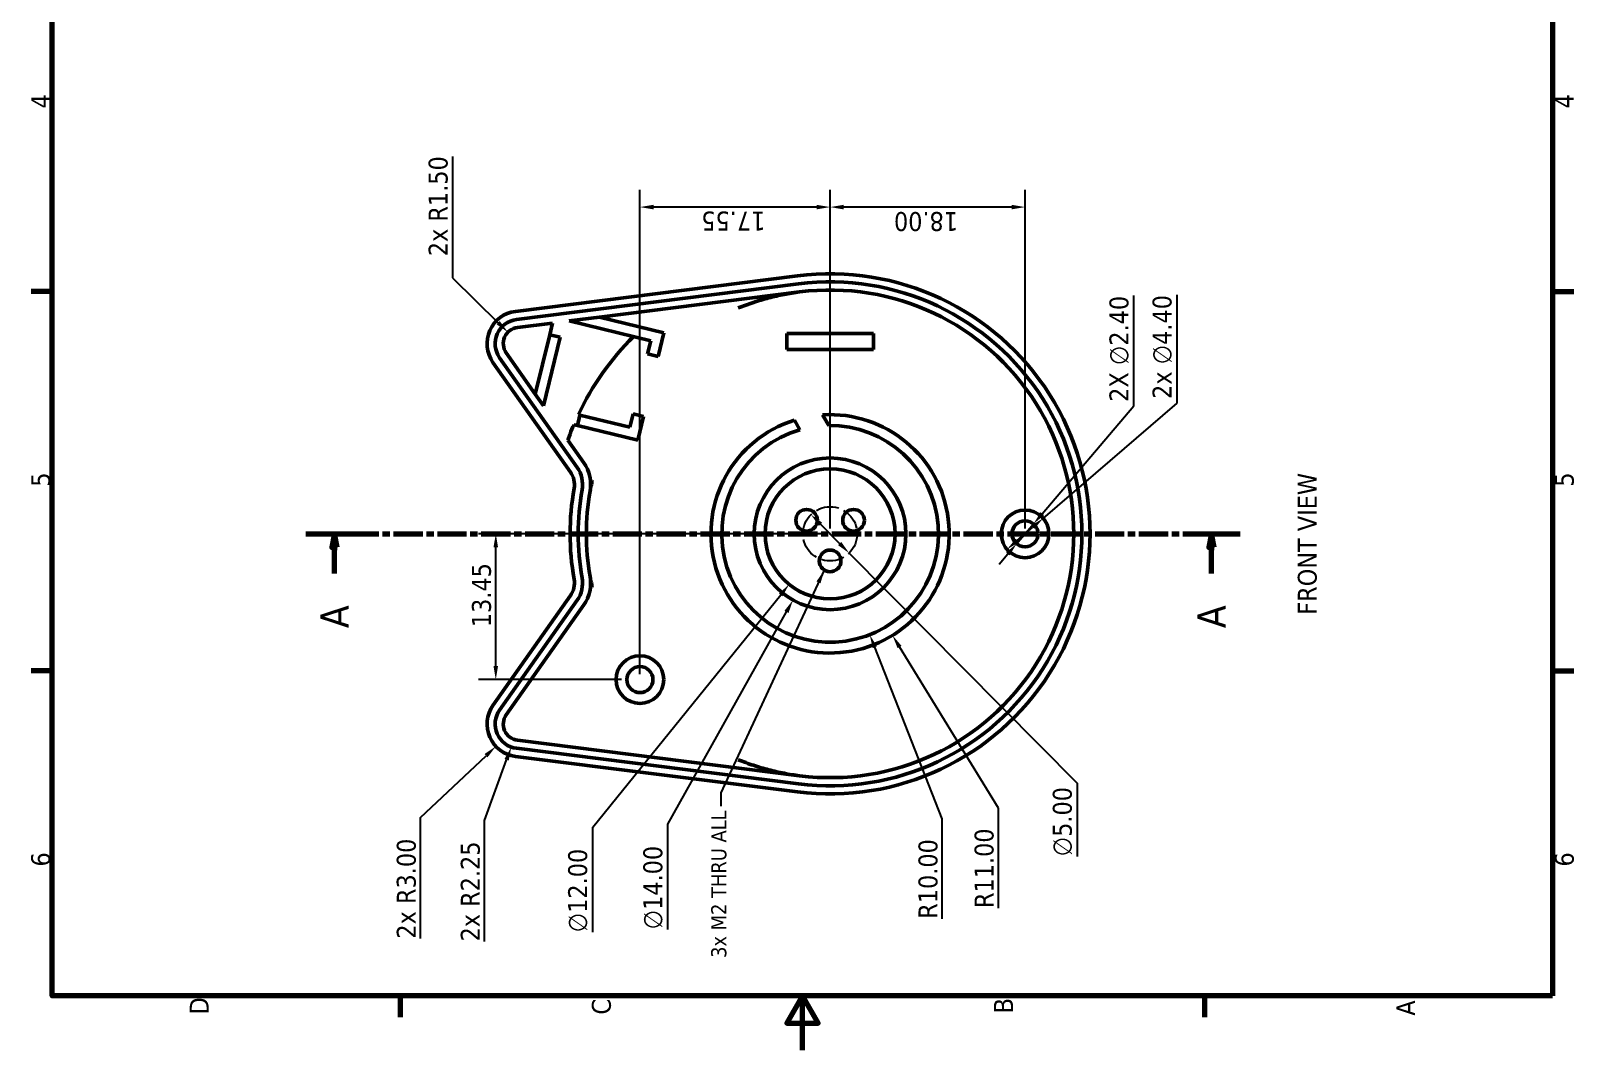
# Model space of a CAD drawing. Header units: millimetres. Extents: x -149 to 0, y 0 to 210.
# Drawn here: x -145.5 to -3, y 0 to 94 of the extents above; entities that cross this region are included whole.
import ezdxf

# ---------------------------------------------------------------- set-up
doc = ezdxf.new("R2010")
doc.units = ezdxf.units.MM
doc.header["$LTSCALE"] = 0.5
doc.linetypes.add('CHAIN', pattern=[0.3543, 0.2362, -0.0295, 0.0591, -0.0295])
doc.linetypes.add('DASHED', pattern=[0.2068, 0.1655, -0.0413])
for name, color, linetype, lineweight in [('Border (ISO)', 7, 'Continuous', 70), ('Dimension (ISO)', 7, 'Continuous', 25), ('Section Line (ISO)', 7, 'CHAIN', 70), ('Sketch Geometry (ISO)', 7, 'Continuous', 25), ('Symbol (ISO)', 7, 'Continuous', 25), ('Visible (ISO)', 7, 'Continuous', 50)]:
    doc.layers.add(name, color=color, linetype=linetype, lineweight=lineweight)
doc.styles.add('Label Text (ISO)', font='tahoma.ttf')
doc.styles.add('Note Text (ISO)', font='tahoma.ttf')
doc.dimstyles.new('Default (ISO)', dxfattribs={"dimscale": 0.5, "dimtxt": 3.5, "dimasz": 2.5, "dimexe": 3.175, "dimexo": 1, "dimgap": 0.762, "dimtad": 1, "dimtxsty": 'Note Text (ISO)', "dimcen": 2.5, "dimdle": 10, "dimclrd": 256, "dimclre": 256, "dimclrt": 256, "dimazin": 3, "dimtfac": 1.001486, "dimtmove": 0, "dimatfit": 3, "dimfxl": 0, "dimlwd": -1, "dimlwe": -1})
doc.dimstyles.new('Default - Method 1b (ISO)$7', dxfattribs={"dimscale": 0.5, "dimtxt": 3.5, "dimasz": 2.5, "dimexe": 3.175, "dimexo": 0, "dimgap": 0.762, "dimtad": 1, "dimtxsty": 'Note Text (ISO)', "dimcen": 2.5, "dimdle": 10, "dimclrd": 256, "dimclre": 256, "dimclrt": 256, "dimazin": 2, "dimtfac": 1, "dimtmove": 0, "dimatfit": 3, "dimfxl": 0, "dimlwd": -1, "dimlwe": -1})

# ---------------------------------------------------------------- blocks, each defined once
blk = doc.blocks.new('Borders Default Border')
at = {"layer": 'Border (ISO)'}
for p, q in [((70, 287), (70, 290.9)), ((140, 287), (140, 290.9)), ((10, 222.75), (6.1, 222.75)), ((10, 74.25), (6.1, 74.25)), ((70, 10), (70, 6.1)), ((140, 10), (140, 6.1))]:
    blk.add_line(p, q, dxfattribs=at)
at = {"layer": 'Border (ISO)', "flags": 128}
for points in [[(10, 10), (10, 287), (410, 287), (410, 10), (10, 10)], [(0, 148.5), (10, 148.5), (5, 151.39), (5, 145.61), (10, 148.5)]]:
    blk.add_lwpolyline(points, dxfattribs=at)
at = {"layer": 'Border (ISO)', "char_height": 3.5, "attachment_point": 7, "style": 'Note Text (ISO)'}
for s, insert in [('6', (33.88, 287.33)), ('5', (103.98, 287.33)), ('4', (173.78, 287.4)), ('D', (6.57, 258.13)), ('C', (6.56, 183.81)), ('B', (6.78, 109.63)), ('A', (6.36, 35.38)), ('6', (33.88, 6.03)), ('5', (103.98, 6.03)), ('4', (173.78, 6.1))]:
    blk.add_mtext(s, dxfattribs=dict(at, insert=insert))
blk = doc.blocks.new('*D7')
at = {"layer": 'Defpoints', "color": 0, "transparency": 16777216}
for p in [(-73.46, 49.41), (-69.94, 45.86)]:
    blk.add_point(p, dxfattribs=at)
at = {"layer": 'Dimension (ISO)', "transparency": 16777216}
for p, q in [((-72.58, 48.53), (-70.82, 46.75)), ((-69.94, 45.86), (-48.88, 24.64)), ((-48.88, 24.64), (-48.88, 17.88))]:
    blk.add_line(p, q, dxfattribs=at)
for points in [[(-72.73, 48.38), (-72.43, 48.67), (-73.46, 49.41)], [(-70.97, 46.6), (-70.67, 46.9), (-69.94, 45.86)]]:
    blk.add_solid(points, dxfattribs=at)
at = {"layer": 'Dimension (ISO)', "transparency": 16777216, "insert": (-51.14, 17.88), "char_height": 1.75, "attachment_point": 1, "rotation": 90, "style": 'Note Text (ISO)'}
blk.add_mtext('\\A1;∅5.00', dxfattribs=at)
blk = doc.blocks.new('*D8')
at = {"layer": 'Defpoints', "color": 0, "transparency": 16777216}
for p in [(-102.56, 47.64), (-71.7, 47.64), (-90.45, 34.19)]:
    blk.add_point(p, dxfattribs=at)
at = {"layer": 'Dimension (ISO)', "transparency": 16777216}
for p, q in [((-72.2, 47.64), (-104.15, 47.64)), ((-102.56, 35.44), (-102.56, 46.39)), ((-90.95, 34.19), (-104.15, 34.19))]:
    blk.add_line(p, q, dxfattribs=at)
for points in [[(-102.77, 46.39), (-102.35, 46.39), (-102.56, 47.64)], [(-102.77, 35.44), (-102.35, 35.44), (-102.56, 34.19)]]:
    blk.add_solid(points, dxfattribs=at)
at = {"layer": 'Dimension (ISO)', "transparency": 16777216, "insert": (-104.76, 39.03), "char_height": 1.75, "attachment_point": 1, "rotation": 90, "style": 'Note Text (ISO)'}
blk.add_mtext('\\A1;13.45', dxfattribs=at)
blk = doc.blocks.new('*D9')
at = {"layer": 'Defpoints', "color": 0, "transparency": 16777216}
for p in [(-89.25, 77.79), (-71.7, 47.64), (-89.25, 34.19)]:
    blk.add_point(p, dxfattribs=at)
at = {"layer": 'Dimension (ISO)', "transparency": 16777216}
for p, q in [((-89.25, 34.69), (-89.25, 79.38)), ((-71.7, 48.14), (-71.7, 79.38)), ((-72.95, 77.79), (-88, 77.79))]:
    blk.add_line(p, q, dxfattribs=at)
for points in [[(-88, 77.58), (-88, 78), (-89.25, 77.79)], [(-72.95, 77.58), (-72.95, 78), (-71.7, 77.79)]]:
    blk.add_solid(points, dxfattribs=at)
at = {"layer": 'Dimension (ISO)', "transparency": 16777216, "insert": (-77.68, 75.62), "char_height": 1.75, "attachment_point": 1, "rotation": 180, "style": 'Note Text (ISO)'}
blk.add_mtext('\\A1;17.55', dxfattribs=at)
blk = doc.blocks.new('2dTransSection0')
at = {"layer": 'Section Line (ISO)', "linetype": 'CHAIN', "ltscale": 45.695759}
blk.add_line((95.28, 240.19), (95.28, 67.7), dxfattribs=at)
at = {"layer": 'Section Line (ISO)', "linetype": 'Continuous', "lineweight": 140}
for p, q in [((95.28, 240.19), (95.28, 229.6)), ((95.28, 78.29), (95.28, 67.7))]:
    blk.add_line(p, q, dxfattribs=at)
at = {"layer": 'Section Line (ISO)', "linetype": 'Continuous'}
for p, q in [((87.99, 234.9), (92.78, 234.9)), ((95.28, 234.9), (92.78, 235.4)), ((92.78, 235.4), (92.78, 234.4)), ((92.78, 234.9), (95.28, 234.9)), ((92.78, 234.4), (95.28, 234.9)), ((87.99, 73), (92.78, 73)), ((95.28, 73), (92.78, 73.5)), ((92.78, 73.5), (92.78, 72.5)), ((92.78, 73), (95.28, 73)), ((92.78, 72.5), (95.28, 73))]:
    blk.add_line(p, q, dxfattribs=at)
at = {"layer": 'Section Line (ISO)', "linetype": 'Continuous', "flags": 128}
for points in [[(92.78, 234.4), (95.28, 234.9), (92.78, 235.4), (92.78, 234.4)], [(92.78, 72.5), (95.28, 73), (92.78, 73.5), (92.78, 72.5)]]:
    blk.add_lwpolyline(points, dxfattribs=at)
at = {"layer": 'Section Line (ISO)'}
for points in [[(92.78, 234.4), (95.28, 234.9), (92.78, 235.4), (92.78, 234.4)], [(92.78, 72.5), (95.28, 73), (92.78, 73.5), (92.78, 72.5)]]:
    blk.add_solid(points, dxfattribs=at)
at = {"layer": 'Section Line (ISO)', "char_height": 5.25, "attachment_point": 7, "style": 'Label Text (ISO)'}
for insert in [(77.87, 232.27), (77.87, 70.37)]:
    blk.add_mtext('A ', dxfattribs=dict(at, insert=insert))
blk = doc.blocks.new('*D13')
at = {"layer": 'Defpoints', "color": 0, "transparency": 16777216}
for p in [(-71.7, 77.79), (-71.7, 47.64), (-53.7, 47.64)]:
    blk.add_point(p, dxfattribs=at)
at = {"layer": 'Dimension (ISO)', "transparency": 16777216}
for p, q in [((-71.7, 48.14), (-71.7, 79.38)), ((-53.7, 48.14), (-53.7, 79.38)), ((-54.95, 77.79), (-70.45, 77.79))]:
    blk.add_line(p, q, dxfattribs=at)
for points in [[(-70.45, 77.58), (-70.45, 78), (-71.7, 77.79)], [(-54.95, 77.58), (-54.95, 78), (-53.7, 77.79)]]:
    blk.add_solid(points, dxfattribs=at)
at = {"layer": 'Dimension (ISO)', "transparency": 16777216, "insert": (-59.89, 75.58), "char_height": 1.75, "attachment_point": 1, "rotation": 180, "style": 'Note Text (ISO)'}
blk.add_mtext('\\A1;18.00', dxfattribs=at)
blk = doc.blocks.new('*D14')
at = {"layer": 'Defpoints', "color": 0, "transparency": 16777216}
for p in [(-71.7, 47.64), (-65.94, 38.27)]:
    blk.add_point(p, dxfattribs=at)
at = {"layer": 'Dimension (ISO)', "transparency": 16777216}
for p, q in [((-56.15, 22.33), (-65.29, 37.2)), ((-56.15, 13.11), (-56.15, 22.33))]:
    blk.add_line(p, q, dxfattribs=at)
blk.add_solid([(-65.47, 37.09), (-65.11, 37.31), (-65.94, 38.27)], dxfattribs=at)
at = {"layer": 'Dimension (ISO)', "transparency": 16777216, "insert": (-58.36, 13.11), "char_height": 1.75, "attachment_point": 1, "rotation": 90, "style": 'Note Text (ISO)'}
blk.add_mtext('\\A1;R11.00', dxfattribs=at)
blk = doc.blocks.new('*D15')
at = {"layer": 'Defpoints', "color": 0, "transparency": 16777216}
for p in [(-71.7, 47.64), (-68.04, 38.33)]:
    blk.add_point(p, dxfattribs=at)
at = {"layer": 'Dimension (ISO)', "transparency": 16777216}
for p, q in [((-61.34, 21.34), (-67.58, 37.17)), ((-61.34, 12.12), (-61.34, 21.34))]:
    blk.add_line(p, q, dxfattribs=at)
blk.add_solid([(-67.77, 37.1), (-67.38, 37.25), (-68.04, 38.33)], dxfattribs=at)
at = {"layer": 'Dimension (ISO)', "transparency": 16777216, "insert": (-63.54, 12.12), "char_height": 1.75, "attachment_point": 1, "rotation": 90, "style": 'Note Text (ISO)'}
blk.add_mtext('\\A1;R10.00', dxfattribs=at)
blk = doc.blocks.new('*D16')
at = {"layer": 'Defpoints', "color": 0, "transparency": 16777216}
for p in [(-68.29, 53.75), (-75.12, 41.53)]:
    blk.add_point(p, dxfattribs=at)
at = {"layer": 'Dimension (ISO)', "transparency": 16777216}
for p, q in [((-71.66, 47.64), (-71.75, 47.64)), ((-71.7, 47.59), (-71.7, 47.68)), ((-86.67, 20.84), (-75.72, 40.44)), ((-86.67, 11.14), (-86.67, 20.84))]:
    blk.add_line(p, q, dxfattribs=at)
blk.add_solid([(-75.91, 40.54), (-75.54, 40.33), (-75.12, 41.53)], dxfattribs=at)
at = {"layer": 'Dimension (ISO)', "transparency": 16777216, "insert": (-88.94, 11.14), "char_height": 1.75, "attachment_point": 1, "rotation": 90, "style": 'Note Text (ISO)'}
blk.add_mtext('\\A1;∅14.00', dxfattribs=at)
blk = doc.blocks.new('*D17')
at = {"layer": 'Defpoints', "color": 0, "transparency": 16777216}
for p in [(-67.93, 52.3), (-75.48, 42.98)]:
    blk.add_point(p, dxfattribs=at)
at = {"layer": 'Dimension (ISO)', "transparency": 16777216}
for p, q in [((-71.66, 47.64), (-71.75, 47.64)), ((-71.7, 47.59), (-71.7, 47.68)), ((-93.61, 20.57), (-76.26, 42)), ((-93.61, 10.87), (-93.61, 20.57))]:
    blk.add_line(p, q, dxfattribs=at)
blk.add_solid([(-76.42, 42.13), (-76.1, 41.87), (-75.48, 42.98)], dxfattribs=at)
at = {"layer": 'Dimension (ISO)', "transparency": 16777216, "insert": (-95.88, 10.87), "char_height": 1.75, "attachment_point": 1, "rotation": 90, "style": 'Note Text (ISO)'}
blk.add_mtext('\\A1;∅12.00', dxfattribs=at)
blk = doc.blocks.new('*D18')
at = {"layer": 'Defpoints', "color": 0, "transparency": 16777216}
for p in [(-52.92, 48.55), (-54.48, 46.73)]:
    blk.add_point(p, dxfattribs=at)
at = {"layer": 'Dimension (ISO)', "transparency": 16777216}
for p, q in [((-43.65, 59.44), (-43.65, 69.63)), ((-52.11, 49.5), (-43.65, 59.44)), ((-54.48, 46.73), (-52.92, 48.55)), ((-55.29, 45.77), (-56.1, 44.82))]:
    blk.add_line(p, q, dxfattribs=at)
for points in [[(-52.27, 49.64), (-51.95, 49.37), (-52.92, 48.55)], [(-55.45, 45.91), (-55.13, 45.64), (-54.48, 46.73)]]:
    blk.add_solid(points, dxfattribs=at)
at = {"layer": 'Dimension (ISO)', "transparency": 16777216, "insert": (-45.91, 59.82), "char_height": 1.75, "attachment_point": 1, "rotation": 90, "style": 'Note Text (ISO)'}
blk.add_mtext('\\A1;\\fTahoma|b0|i0;2X ∅2.40 ', dxfattribs=at)
blk = doc.blocks.new('*D19')
at = {"layer": 'Defpoints', "color": 0, "transparency": 16777216}
for p in [(-100.37, 30.08), (-102.55, 28.03)]:
    blk.add_point(p, dxfattribs=at)
at = {"layer": 'Dimension (ISO)', "transparency": 16777216}
for p, q in [((-109.5, 21.48), (-103.46, 27.17)), ((-109.5, 10.29), (-109.5, 21.48))]:
    blk.add_line(p, q, dxfattribs=at)
blk.add_solid([(-103.6, 27.32), (-103.32, 27.02), (-102.55, 28.03)], dxfattribs=at)
at = {"layer": 'Dimension (ISO)', "transparency": 16777216, "insert": (-111.7, 10.29), "char_height": 1.75, "attachment_point": 1, "rotation": 90, "style": 'Note Text (ISO)'}
blk.add_mtext('\\A1;\\fTahoma|b0|i0;2x R3.00', dxfattribs=at)
blk = doc.blocks.new('*D20')
at = {"layer": 'Defpoints', "color": 0, "transparency": 16777216}
for p in [(-100.37, 30.08), (-101.13, 27.97)]:
    blk.add_point(p, dxfattribs=at)
at = {"layer": 'Dimension (ISO)', "transparency": 16777216}
for p, q in [((-103.59, 21.2), (-101.56, 26.79)), ((-103.59, 10.03), (-103.59, 21.2))]:
    blk.add_line(p, q, dxfattribs=at)
blk.add_solid([(-101.76, 26.86), (-101.36, 26.72), (-101.13, 27.97)], dxfattribs=at)
at = {"layer": 'Dimension (ISO)', "transparency": 16777216, "insert": (-105.79, 10.03), "char_height": 1.75, "attachment_point": 1, "rotation": 90, "style": 'Note Text (ISO)'}
blk.add_mtext('\\A1;\\fTahoma|b0|i0;2x R2.25', dxfattribs=at)
blk = doc.blocks.new('*D21')
at = {"layer": 'Defpoints', "color": 0, "transparency": 16777216}
for p in [(-101.44, 66.24), (-100.37, 65.19)]:
    blk.add_point(p, dxfattribs=at)
at = {"layer": 'Dimension (ISO)', "transparency": 16777216}
for p, q in [((-106.56, 82.45), (-106.56, 71.26)), ((-106.56, 71.26), (-102.33, 67.12))]:
    blk.add_line(p, q, dxfattribs=at)
blk.add_solid([(-102.48, 66.97), (-102.19, 67.27), (-101.44, 66.24)], dxfattribs=at)
at = {"layer": 'Dimension (ISO)', "transparency": 16777216, "insert": (-108.76, 73.26), "char_height": 1.75, "attachment_point": 1, "rotation": 90, "style": 'Note Text (ISO)'}
blk.add_mtext('\\A1;\\fTahoma|b0|i0;2x R1.50', dxfattribs=at)
blk = doc.blocks.new('*D22')
at = {"layer": 'Defpoints', "color": 0, "transparency": 16777216}
for p in [(-52.03, 49.07), (-55.37, 46.2)]:
    blk.add_point(p, dxfattribs=at)
at = {"layer": 'Dimension (ISO)', "transparency": 16777216}
for p, q in [((-39.67, 59.71), (-39.67, 69.7)), ((-52.03, 49.07), (-39.67, 59.71)), ((-54.42, 47.02), (-52.98, 48.26))]:
    blk.add_line(p, q, dxfattribs=at)
for points in [[(-53.12, 48.42), (-52.85, 48.1), (-52.03, 49.07)], [(-54.56, 47.18), (-54.29, 46.86), (-55.37, 46.2)]]:
    blk.add_solid(points, dxfattribs=at)
at = {"layer": 'Dimension (ISO)', "transparency": 16777216, "insert": (-41.93, 60.09), "char_height": 1.75, "attachment_point": 1, "rotation": 90, "style": 'Note Text (ISO)'}
blk.add_mtext('\\A1;\\fTahoma|b0|i0;2x ∅4.40', dxfattribs=at)

msp = doc.modelspace()

# ---------------------------------------------------------------- linework, layer by layer
at = {"layer": 'Sketch Geometry (ISO)', "linetype": 'DASHED', "ltscale": 25.31909}
msp.add_circle((-71.7012, 47.6385), 2.5, dxfattribs=at)
at = {"layer": 'Visible (ISO)'}
for p, q in [((-74.7012, 71.4502), (-100.7428, 68.1693)), ((-100.649, 67.4252), (-74.6075, 70.7061)), ((-74.5137, 69.962), (-92.9902, 67.6342)), ((-97.3248, 67.0881), (-100.5553, 66.6811)), ((-97.3248, 67.0881), (-97.5858, 66.0075)), ((-92.9902, 67.6342), (-95.7892, 67.2815)), ((-88.2531, 65.4612), (-95.7892, 67.2815)), ((-92.9902, 67.6342), (-87.0463, 66.1984)), ((-97.5858, 66.0075), (-98.9095, 60.5275)), ((-96.6137, 65.7727), (-98.1429, 59.4421)), ((-96.6137, 65.7727), (-97.5858, 66.0075)), ((-87.5746, 64.0113), (-87.0463, 66.1984)), ((-75.7012, 66.1385), (-67.7012, 66.1385)), ((-75.7012, 64.6385), (-75.7012, 66.1385)), ((-67.7012, 66.1385), (-67.7012, 64.6385)), ((-101.593, 64.3276), (-98.9095, 60.5275)), ((-88.5466, 64.2461), (-88.2531, 65.4612)), ((-88.5466, 64.2461), (-87.5746, 64.0113)), ((-67.7012, 64.6385), (-75.7012, 64.6385)), ((-102.8183, 63.4623), (-95.6674, 53.3362)), ((-95.0547, 53.7689), (-102.2057, 63.8949)), ((-98.9095, 60.5275), (-98.1429, 59.4421)), ((-94.786, 58.6034), (-95.0208, 57.6313)), ((-94.786, 58.6034), (-94.9365, 58.6397)), ((-94.786, 58.6034), (-90.1785, 57.4904)), ((-90.1785, 57.4904), (-89.885, 58.7055)), ((-89.885, 58.7055), (-88.913, 58.4707)), ((-89.4413, 56.2836), (-88.913, 58.4707)), ((-72.3905, 58.6169), (-71.8252, 57.6377)), ((-95.3536, 57.7117), (-95.0208, 57.6313)), ((-95.0208, 57.6313), (-89.4413, 56.2836)), ((-74.4843, 57.2434), (-74.9978, 58.1329)), ((-95.9172, 56.2903), (-95.7016, 56.8518)), ((-95.9172, 56.2903), (-94.4421, 54.2015)), ((-95.6674, 41.9407), (-102.8183, 31.8147)), ((-102.2057, 31.382), (-95.0547, 41.5081)), ((-94.4421, 41.0754), (-101.593, 30.9494)), ((-100.5553, 28.5959), (-74.5137, 25.3149)), ((-100.7428, 27.1076), (-74.7012, 23.8267)), ((-74.6075, 24.5708), (-100.649, 27.8518))]:
    msp.add_line(p, q, dxfattribs=at)
for centre, radius in [((-71.7012, 47.6385), 7), ((-71.7012, 47.6385), 6), ((-73.8663, 48.8885), 1), ((-69.5361, 48.8885), 1), ((-53.7012, 47.6385), 2.2), ((-53.7012, 47.6385), 1.2), ((-71.7012, 45.1385), 1), ((-89.2512, 34.1885), 2.2), ((-89.2512, 34.1885), 1.2)]:
    msp.add_circle(centre, radius, dxfattribs=at)
for centre, radius, start, end in [((-71.7012, 47.6385), 24, -97.180756, 97.180756), ((-71.7012, 47.6385), 23.25, -97.180756, 97.180756), ((-71.7012, 47.6385), 22.5, -97.180756, 97.180756), ((-100.3678, 65.1928), 3, 97.180756, -144.770511), ((-100.3678, 65.1928), 2.25, 97.180756, -144.770511), ((-100.3678, 65.1928), 1.5, 97.180756, -144.770511), ((-71.7012, 47.6385), 25.7081, 134.905541, 154.663777), ((-71.7012, 47.6385), 11, 107.439141, 93.592704), ((-71.7012, 47.6385), 25.7081, 156.931489, 158.998991), ((-71.7012, 47.6385), 10, 106.159246, 90.7104), ((-97.301, 52.1825), 3.5, -10.065342, 35.229489), ((-97.301, 52.1825), 2, -10.065342, 35.229489), ((-97.301, 52.1825), 2.75, -10.065342, 35.229489), ((-71.7012, 47.6385), 24, 169.934658, -169.934658), ((-71.7012, 47.6385), 23.25, 169.934658, -169.934658), ((-71.7012, 47.6385), 22.5, 169.934658, -169.934658), ((-97.301, 43.0944), 2, -35.229489, 10.065342), ((-97.301, 43.0944), 2.75, -35.229489, 10.065342), ((-97.301, 43.0944), 3.5, -35.229489, 10.065342), ((-100.3678, 30.0841), 3, 144.770511, -97.180756), ((-100.3678, 30.0841), 2.25, 144.770511, -97.180756), ((-100.3678, 30.0841), 1.5, 144.770511, -97.180756)]:
    msp.add_arc(centre, radius, start, end, dxfattribs=at)
for points, knots in [([(-74.5137, 69.962), (-74.9917, 69.9018), (-75.4695, 69.826), (-76.4226, 69.6429), (-76.8978, 69.5356), (-77.3706, 69.4125), (-77.8433, 69.2894), (-78.3137, 69.1505), (-79.2473, 68.841), (-79.7106, 68.6705), (-80.1695, 68.4841)], [-0.002407598, -0.002407598, -0.002407598, -0.002407598, 0.176995737, 0.176995737, 0.356399071, 0.356399071, 0.356399071, 0.535802406, 0.535802406, 0.71520574, 0.71520574, 0.71520574, 0.71520574]), ([(-93.6485, 52.5949), (-93.6908, 52.4077), (-93.7269, 52.2363), (-93.7738, 52.004), (-93.7888, 51.9273), (-93.8016, 51.8604), (-93.8191, 51.7687), (-93.8324, 51.6957), (-93.8504, 51.5967), (-93.8549, 51.5708), (-93.8549, 51.5708)], [0.432089357, 0.432089357, 0.432089357, 0.432089357, 0.522836335, 0.522836335, 0.57494898, 0.57494898, 0.57494898, 0.646378791, 0.646378791, 0.717808602, 0.717808602, 0.717808602, 0.717808602]), ([(-93.8549, 43.7061), (-93.8549, 43.7061), (-93.8504, 43.6803), (-93.8324, 43.5812), (-93.8191, 43.5082), (-93.8016, 43.4166), (-93.7888, 43.3497), (-93.7738, 43.2729), (-93.7269, 43.0407), (-93.6908, 42.8692), (-93.6485, 42.682)], [0, 0, 0, 0, 0.071429811, 0.071429811, 0.142859622, 0.142859622, 0.142859622, 0.194972267, 0.194972267, 0.285719244, 0.285719244, 0.285719244, 0.285719244]), ([(-80.1695, 26.7929), (-79.7106, 26.6065), (-79.2473, 26.4359), (-78.3137, 26.1264), (-77.8433, 25.9875), (-77.3706, 25.8644), (-76.8978, 25.7413), (-76.4226, 25.6341), (-75.4695, 25.451), (-74.9917, 25.3752), (-74.5137, 25.3149)], [0.800322723, 0.800322723, 0.800322723, 0.800322723, 0.979727388, 0.979727388, 1.159132052, 1.159132052, 1.159132052, 1.338536717, 1.338536717, 1.517941382, 1.517941382, 1.517941382, 1.517941382])]:
    msp.add_open_spline(points, degree=3, knots=knots, dxfattribs=at)

# ---------------------------------------------------------------- block references
at = {"xscale": 0.5, "yscale": 0.5, "zscale": 0.5, "rotation": 90}
msp.add_blockref('Borders Default Border', (0, 0), dxfattribs=at)
at = {"layer": 'Section Line (ISO)', "xscale": 0.5, "yscale": 0.5, "zscale": 0.5, "rotation": 90}
msp.add_blockref('2dTransSection0', (0, 0), dxfattribs=at)

# ---------------------------------------------------------------- texts
at = {"layer": 'Symbol (ISO)', "rotation": 90, "style": 'Note Text (ISO)'}
for s, insert, char_height, width, attachment_point in [('\\fTahoma|b0|i0;FRONT VIEW', (-28.5248, 40.1769), 1.75, 14.069489, 1), ('\\fTahoma|b0|i0;{\\H1.3950;3x M2 THRU ALL}', (-82.6734, 22.1188), 1.395, 14.242792, 3)]:
    msp.add_mtext(s, dxfattribs=dict(at, insert=insert, char_height=char_height, width=width, attachment_point=attachment_point))

# ---------------------------------------------------------------- dimensions: what is measured, and where the dimension line sits
at = {"layer": 'Dimension (ISO)'}
for center, mpoint, picture, middle in [((-100.3678, 65.1928), (-101.4388, 66.243), '*D21', (-106.5608, 77.8548)), ((-100.3678, 30.0841), (-102.5513, 28.0269), '*D19', (-109.4988, 14.8917)), ((-100.3678, 30.0841), (-101.1346, 27.9688), '*D20', (-103.588, 14.6116))]:
    dim = msp.add_radius_dim(center=center, mpoint=mpoint, text='\\fTahoma|b0|i0;2x <>', dimstyle='Default (ISO)', override={"dimgap": 0.762, "dimtih": 1, "dimdec": 2, "dimlfac": 1, "dimcen": 0, "dimtol": 0, "dimlim": 0, "dimtp": 0, "dimtm": 0, "dimtdec": 2, "dimtofl": 0}, dxfattribs=at)
    dim.commit()
    dim.dimension.update_dxf_attribs({"geometry": picture, "text_midpoint": middle, "dimtype": 164})
for base, p1, p2, angle, picture, middle in [((-89.2512, 77.7905), (-71.7012, 47.6385), (-89.2512, 34.1885), 180, '*D9', (-80.4812, 77.7905)), ((-71.7012, 77.7905), (-53.7012, 47.6385), (-71.7012, 47.6385), 180, '*D13', (-62.6962, 77.7905)), ((-102.5583, 47.6385), (-90.4512, 34.1885), (-71.7012, 47.6385), 270, '*D8', (-102.5583, 41.8242))]:
    dim = msp.add_linear_dim(base=base, p1=p1, p2=p2, angle=angle, dimstyle='Default (ISO)', override={"dimgap": 0.762, "dimtoh": 0, "dimdec": 2, "dimtol": 0, "dimlim": 0, "dimtp": 0, "dimtm": 0, "dimtdec": 2, "dimtofl": 0, "dimatfit": 1}, dxfattribs=at)
    dim.commit()
    dim.dimension.update_dxf_attribs({"geometry": picture, "text_midpoint": middle, "dimtype": 160})
for p1, p2, text, picture, middle in [((-54.4795, 46.7251), (-52.9229, 48.5518), '\\fTahoma|b0|i0;2X <> ', '*D18', (-43.6487, 64.7212)), ((-55.3691, 46.2038), (-52.0333, 49.0731), '\\fTahoma|b0|i0;2x <>', '*D22', (-39.665, 64.8949))]:
    dim = msp.add_diameter_dim_2p(p1=p1, p2=p2, text=text, dimstyle='Default (ISO)', override={"dimgap": 0.762, "dimtih": 1, "dimdec": 2, "dimlfac": 1, "dimtol": 0, "dimlim": 0, "dimtp": 0, "dimtm": 0, "dimtdec": 2, "dimatfit": 2}, dxfattribs=at)
    dim.commit()
    dim.dimension.update_dxf_attribs({"geometry": picture, "text_midpoint": middle, "dimtype": 163})
for p1, p2, override, picture, middle in [((-68.2873, 53.7495), (-75.1151, 41.5274), {"dimgap": 0.762, "dimtih": 1, "dimdec": 2, "dimlfac": 1, "dimtol": 0, "dimlim": 0, "dimtp": 0, "dimtm": 0, "dimtdec": 2, "dimtofl": 0}, '*D16', (-86.6717, 14.9884)), ((-67.926, 52.3019), (-75.4764, 42.975), {"dimgap": 0.762, "dimtih": 1, "dimdec": 2, "dimlfac": 1, "dimtol": 0, "dimlim": 0, "dimtp": 0, "dimtm": 0, "dimtdec": 2, "dimtofl": 0}, '*D17', (-93.6137, 14.7179)), ((-73.4621, 49.4131), (-69.9403, 45.8638), {"dimgap": 0.762, "dimtih": 1, "dimdec": 2, "dimlfac": 1, "dimtol": 0, "dimlim": 0, "dimtp": 0, "dimtm": 0, "dimtdec": 2, "dimatfit": 2}, '*D7', (-48.8767, 21.0667))]:
    dim = msp.add_diameter_dim_2p(p1=p1, p2=p2, dimstyle='Default (ISO)', override=override, dxfattribs=at)
    dim.commit()
    dim.dimension.update_dxf_attribs({"geometry": picture, "text_midpoint": middle, "dimtype": 163})
for mpoint, picture, middle in [((-65.9436, 38.2656), '*D14', (-56.1536, 16.7099)), ((-68.0353, 38.3347), '*D15', (-61.3376, 15.7181))]:
    dim = msp.add_radius_dim(center=(-71.7012, 47.6385), mpoint=mpoint, dimstyle='Default (ISO)', override={"dimgap": 0.762, "dimtih": 1, "dimdec": 2, "dimlfac": 1, "dimcen": 0, "dimtol": 0, "dimlim": 0, "dimtp": 0, "dimtm": 0, "dimtdec": 2, "dimtofl": 0}, dxfattribs=at)
    dim.commit()
    dim.dimension.update_dxf_attribs({"geometry": picture, "text_midpoint": middle, "dimtype": 164})

# ---------------------------------------------------------------- leaders
at = {"layer": 'Symbol (ISO)', "annotation_type": 0, "has_hookline": 1, "hookline_direction": 1, "text_width": 14.1514, "horizontal_direction": (0, 1, 0)}
msp.add_leader([(-72.2389, 44.2954), (-81.7984, 23.7498), (-81.7984, 22.4998)], dimstyle='Default - Method 1b (ISO)$7', override={"dimtad": 0}, dxfattribs=at)

doc.saveas('drawing.dxf')
